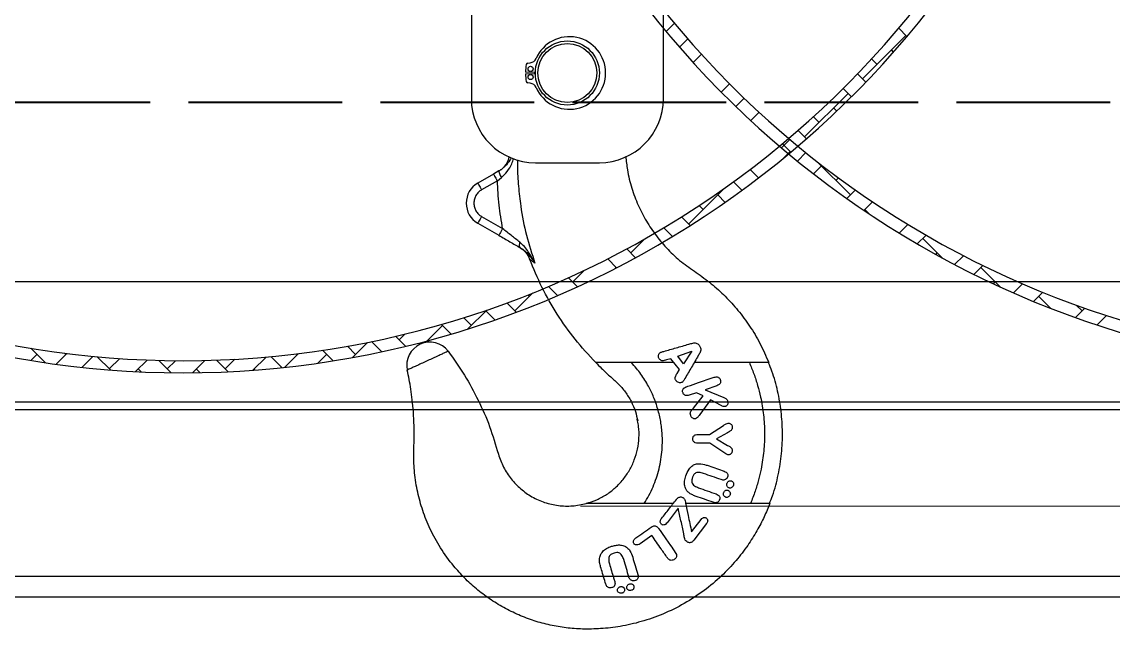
# Model space of a CAD drawing. Header units: centimetres. Extents: x 470464 to 524273, y 49611 to 59074.
# Drawn here: x 504638.88 to 504681.5, y 50523.06 to 50546.76 of the extents above; entities that cross this region are included whole.
import ezdxf

# ---------------------------------------------------------------- set-up
doc = ezdxf.new("R2010")
doc.units = ezdxf.units.CM
doc.header["$MEASUREMENT"] = 0
doc.linetypes.add('1244-MIUM-DD-AR-2000$0$1244_Aselsan_MIUM_2900_Vinç$0$ACAD_ISO02W100', pattern=[15, 12, -3])
doc.layers.add('A-ANNO-REVC-01', color=1, linetype='Continuous', lineweight=15, true_color=0xff0000, plot=False)
doc.layers.add('S-COLS-CONC', color=4, linetype='Continuous', lineweight=40)
doc.layers.add('vinç', color=7, linetype='Continuous')
doc.styles.add('BARIŞ BABUR-3', font='arial.ttf')
doc.dimstyles.new('AAA_A4 BVS STANDART', dxfattribs={"dimscale": 12, "dimtxt": 1.8, "dimasz": 1.6, "dimexe": 0.18, "dimexo": 0.0625, "dimgap": 0.09, "dimtad": 1, "dimtoh": 1, "dimdec": 0, "dimzin": 9, "dimdsep": 46, "dimtxsty": 'BARIŞ BABUR-3', "dimcen": 0.09, "dimclrd": 1, "dimclre": 1, "dimclrt": 2, "dimadec": 0, "dimazin": 0, "dimtfac": 1, "dimtdec": 0, "dimtofl": 0, "dimtmove": 0, "dimatfit": 3, "dimfxl": 1, "dimtolj": 1, "dimtzin": 0, "dimlwd": 9, "dimlwe": 9, "dimarcsym": 0})

# ---------------------------------------------------------------- blocks, each defined once
blk = doc.blocks.new('y65ytr5c4rc44rfe')
at = {"color": 2, "linetype": 'Continuous', "lineweight": 25}
for p, q in [((429232.416, 68842.672), (429232.416, 68837.422)), ((429239.916, 68837.422), (429239.916, 68842.672)), ((429234.627, 68838.808), (429234.719, 68838.82)), ((429234.916, 68838.445), (429234.531, 68838.452)), ((429234.531, 68838.392), (429234.916, 68838.4)), ((429234.901, 68838.399), (429234.901, 68838.446)), ((429234.719, 68838.025), (429234.627, 68838.037)), ((429234.916, 68834.922), (429237.416, 68834.922)), ((429233.282, 68834.478), (429232.666, 68834.122)), ((429233.493, 68834.599), (429233.282, 68834.478)), ((429233.432, 68834.218), (429232.816, 68833.862)), ((429233.432, 68834.218), (429233.589, 68834.338)), ((429232.816, 68832.823), (429233.639, 68832.348)), ((429232.666, 68832.563), (429233.489, 68832.088)), ((429240.213, 68827.274), (429240.042, 68827.223)), ((429240.543, 68826.846), (429240.213, 68827.274)), ((429240.479, 68827.368), (429241.031, 68827.567)), ((429240.702, 68827.078), (429240.479, 68827.368)), ((429241.031, 68827.567), (429240.702, 68827.078)), ((429237.379, 68827.018), (429237.273, 68827.122)), ((429240.452, 68826.695), (429240.543, 68826.846)), ((429241.206, 68825.944), (429240.923, 68825.847)), ((429241.474, 68825.821), (429241.206, 68825.944)), ((429242.009, 68826.219), (429241.543, 68826.059)), ((429241.543, 68826.059), (429242.281, 68825.758)), ((429241.086, 68825.342), (429241.474, 68825.821)), ((429241.758, 68825.662), (429241.341, 68825.09)), ((429242.179, 68825.441), (429241.758, 68825.662)), ((429238.908, 68824.848), (429238.896, 68824.914)), ((429241.719, 68824.317), (429242.264, 68824.672)), ((429241.264, 68824.317), (429241.719, 68824.317)), ((429242.425, 68824.385), (429241.99, 68824.14)), ((429241.724, 68823.971), (429241.264, 68823.971)), ((429242.272, 68823.611), (429241.724, 68823.971)), ((429241.99, 68824.14), (429242.425, 68823.892)), ((429241.624, 68823.113), (429242.287, 68822.882)), ((429240.498, 68821.44), (429240.059, 68820.873)), ((429241.017, 68820.519), (429241.392, 68821.004)), ((429241.604, 68820.84), (429241.101, 68820.19)), ((429239.467, 68820.372), (429239.007, 68820.053))]:
    blk.add_line(p, q, dxfattribs=at)
at = {"color": 2, "linetype": 'Continuous', "lineweight": 25, "flags": 128}
for points in [[(429232.666, 68834.122), (429232.669, 68834.117), (429232.677, 68834.102), (429232.691, 68834.078), (429232.71, 68834.046), (429232.733, 68834.006), (429232.759, 68833.961), (429232.787, 68833.913), (429232.816, 68833.862)], [(429232.816, 68832.823), (429232.787, 68832.772), (429232.759, 68832.723), (429232.733, 68832.678), (429232.71, 68832.639), (429232.691, 68832.607), (429232.677, 68832.583), (429232.669, 68832.568), (429232.666, 68832.563)]]:
    blk.add_lwpolyline(points, dxfattribs=at)
at = {"color": 2, "linetype": 'Continuous', "lineweight": 25}
for centre, radius in [((429236.166, 68838.422), 1.25), ((429236.166, 68838.422), 1.15), ((429234.732, 68838.582), 0.1), ((429234.732, 68838.262), 0.1)]:
    blk.add_circle(centre, radius, dxfattribs=at)
for centre, radius, start, end in [((429236.244, 68838.422), 1.417, 203.6713, 156.3287), ((429236.166, 68838.422), 1.635, 168.4909, 178.9486), ((429234.637, 68838.734), 0.075, 97.5, 168.4909), ((429234.681, 68839.108), 0.29, 277.5, 336.3287), ((429236.166, 68838.422), 1.635, 181.0514, 191.5091), ((429234.637, 68838.111), 0.075, 191.5091, 262.5), ((429234.681, 68837.737), 0.29, 23.6713, 82.5), ((429234.916, 68837.422), 2.5, 180, 270), ((429237.416, 68837.422), 2.5, 270, 0), ((429233.116, 68833.342), 0.9, 120, 240), ((429230.797, 68827.014), 0.902, 37.5914, 191.6654)]:
    blk.add_arc(centre, radius, start, end, dxfattribs=at)
for points, knots in [([(429233.974, 68835.107), (429233.956, 68835.078), (429233.891, 68834.965), (429233.774, 68834.823), (429233.624, 68834.683), (429233.536, 68834.627), (429233.493, 68834.599)], [0, 0, 0, 0, 0.154002, 0.592176, 0.799442, 1, 1, 1, 1]), ([(429233.589, 68834.338), (429233.67, 68834.416), (429233.838, 68834.577), (429233.98, 68834.84), (429234.045, 68835.015), (429234.069, 68835.081)], [0, 0, 0, 0, 0.367668, 0.760497, 1, 1, 1, 1]), ([(429233.889, 68835.154), (429233.884, 68835.132), (429233.87, 68835.066), (429233.827, 68834.967), (429233.769, 68834.861), (429233.708, 68834.776), (429233.665, 68834.726), (429233.648, 68834.71), (429233.645, 68834.707)], [0, 0, 0, 0, 0.093239, 0.2878914, 0.4898476, 0.7070999, 0.9475188, 1, 1, 1, 1]), ([(429234.22, 68835.039), (429234.219, 68834.953), (429234.213, 68834.607), (429234.25, 68834.001), (429234.351, 68833.101), (429234.544, 68832.09), (429234.782, 68831.361), (429234.9, 68830.999)], [0, 0, 0, 0, 0.062637, 0.252155, 0.441285, 0.722661, 1, 1, 1, 1]), ([(429238.45, 68835.158), (429238.466, 68834.984), (429238.504, 68834.569), (429238.668, 68833.933), (429238.917, 68833.264), (429239.24, 68832.638), (429239.632, 68832.056), (429240.09, 68831.524), (429240.611, 68831.038), (429241.205, 68830.634), (429241.795, 68830.209), (429242.339, 68829.713), (429242.843, 68829.162), (429243.298, 68828.547), (429243.708, 68827.868), (429243.922, 68827.375), (429244.031, 68827.122)], [0, 0, 0, 0, 0.052108, 0.124196, 0.194802, 0.26452, 0.333883, 0.403411, 0.473656, 0.545211, 0.617496, 0.690284, 0.764171, 0.839835, 0.918092, 1, 1, 1, 1]), ([(429233.282, 68834.478), (429233.284, 68834.474), (429233.289, 68834.466), (429233.324, 68834.406), (429233.373, 68834.32), (429233.413, 68834.252), (429233.432, 68834.218)], [0, 0, 0, 0, 0.249999, 0.499998, 0.749999, 1, 1, 1, 1]), ([(429233.493, 68834.599), (429233.49, 68834.592), (429233.483, 68834.576), (429233.506, 68834.506), (429233.543, 68834.423), (429233.574, 68834.366), (429233.589, 68834.338)], [0, 0, 0, 0, 0.279659, 0.559316, 0.779657, 1, 1, 1, 1]), ([(429233.493, 68834.599), (429233.537, 68834.626), (429233.592, 68834.66), (429233.636, 68834.7), (429233.645, 68834.708)], [0, 0, 0, 0, 0.806942, 1, 1, 1, 1]), ([(429233.639, 68832.348), (429233.588, 68832.654), (429233.484, 68833.274), (429233.45, 68833.901), (429233.432, 68834.218)], [0, 0, 0, 0, 0.494753, 1, 1, 1, 1]), ([(429232.816, 68833.862), (429232.773, 68833.833), (429232.687, 68833.774), (429232.59, 68833.646), (429232.529, 68833.499), (429232.509, 68833.342), (429232.529, 68833.186), (429232.59, 68833.039), (429232.687, 68832.911), (429232.773, 68832.852), (429232.816, 68832.823)], [0, 0, 0, 0, 0.122833, 0.25, 0.377167, 0.5, 0.622833, 0.75, 0.877167, 1, 1, 1, 1]), ([(429233.639, 68832.348), (429233.619, 68832.314), (429233.58, 68832.245), (429233.531, 68832.16), (429233.496, 68832.1), (429233.491, 68832.092), (429233.489, 68832.088)], [0, 0, 0, 0, 0.250001, 0.500002, 0.750001, 1, 1, 1, 1]), ([(429234.308, 68831.817), (429234.201, 68831.902), (429233.986, 68832.074), (429233.755, 68832.256), (429233.639, 68832.348)], [0, 0, 0, 0, 0.497978, 1, 1, 1, 1]), ([(429233.489, 68832.088), (429233.637, 68832.003), (429233.931, 68831.833), (429234.199, 68831.678), (429234.333, 68831.6)], [0, 0, 0, 0, 0.501323, 1, 1, 1, 1]), ([(429234.308, 68831.817), (429234.301, 68831.792), (429234.288, 68831.742), (429234.288, 68831.678), (429234.301, 68831.627), (429234.323, 68831.609), (429234.333, 68831.6)], [0, 0, 0, 0, 0.2499993, 0.499996, 0.7499931, 1, 1, 1, 1]), ([(429234.3, 68831.62), (429234.385, 68831.56), (429234.554, 68831.441), (429234.645, 68831.254), (429234.691, 68831.161)], [0, 0, 0, 0, 0.5, 1, 1, 1, 1]), ([(429234.9, 68830.999), (429234.82, 68831.153), (429234.7, 68831.381), (429234.494, 68831.65), (429234.37, 68831.762), (429234.308, 68831.817)], [0, 0, 0, 0, 0.512082, 0.759745, 1, 1, 1, 1]), ([(429234.333, 68831.6), (429234.392, 68831.562), (429234.512, 68831.483), (429234.708, 68831.287), (429234.823, 68831.115), (429234.9, 68830.999)], [0, 0, 0, 0, 0.2384906, 0.4850993, 1, 1, 1, 1]), ([(429237.273, 68827.122), (429236.999, 68827.42), (429236.451, 68828.015), (429235.756, 68829.006), (429235.152, 68830.05), (429234.844, 68830.791), (429234.691, 68831.161)], [0, 0, 0, 0, 0.251608, 0.501703, 0.750962, 1, 1, 1, 1]), ([(429234.9, 68830.999), (429234.868, 68831.025), (429234.802, 68831.077), (429234.715, 68831.143), (429234.7, 68831.154), (429234.691, 68831.161)], [0, 0, 0, 0, 0.2433577, 0.4921752, 1, 1, 1, 1]), ([(429239.933, 68827.559), (429240.093, 68827.604), (429240.414, 68827.696), (429240.746, 68827.791), (429240.912, 68827.839)], [0, 0, 0, 0, 0.497935, 1, 1, 1, 1]), ([(429240.912, 68827.839), (429240.962, 68827.855), (429241.041, 68827.88), (429241.149, 68827.894), (429241.228, 68827.874), (429241.281, 68827.837), (429241.306, 68827.807), (429241.315, 68827.796)], [0, 0, 0, 0, 0.361408, 0.56917, 0.736206, 0.903711, 1, 1, 1, 1]), ([(429241.315, 68827.796), (429241.336, 68827.763), (429241.372, 68827.706), (429241.379, 68827.61), (429241.35, 68827.505), (429241.306, 68827.437), (429241.277, 68827.393)], [0, 0, 0, 0, 0.266176, 0.453076, 0.640235, 1, 1, 1, 1]), ([(429231.512, 68827.564), (429231.507, 68827.561), (429231.495, 68827.556), (429231.408, 68827.516), (429231.28, 68827.457), (429231.117, 68827.383), (429230.926, 68827.295), (429230.718, 68827.2), (429230.504, 68827.102), (429230.376, 68827.043), (429230.312, 68827.014)], [0, 0, 0, 0, 0.128776, 0.256649, 0.379426, 0.498154, 0.620711, 0.746392, 0.873112, 1, 1, 1, 1]), ([(429231.512, 68827.564), (429231.729, 68827.258), (429232.164, 68826.648), (429232.697, 68825.658), (429233.155, 68824.631), (429233.405, 68823.732), (429233.656, 68823.033), (429233.958, 68822.574), (429234.332, 68822.183), (429234.776, 68821.871), (429235.276, 68821.65), (429235.812, 68821.527), (429236.367, 68821.508), (429236.726, 68821.584), (429236.905, 68821.622)], [0, 0, 0, 0, 0.126973, 0.253665, 0.380361, 0.507344, 0.569858, 0.631118, 0.691739, 0.752417, 0.813851, 0.875907, 0.938071, 1, 1, 1, 1]), ([(429239.757, 68827.269), (429239.746, 68827.287), (429239.725, 68827.321), (429239.72, 68827.38), (429239.73, 68827.432), (429239.751, 68827.472), (429239.772, 68827.49), (429239.78, 68827.497)], [0, 0, 0, 0, 0.232179, 0.458565, 0.667218, 0.859148, 1, 1, 1, 1]), ([(429240.042, 68827.223), (429240.01, 68827.215), (429239.955, 68827.2), (429239.885, 68827.188), (429239.833, 68827.199), (429239.792, 68827.227), (429239.77, 68827.254), (429239.757, 68827.269)], [0, 0, 0, 0, 0.322741, 0.551414, 0.684659, 0.817355, 1, 1, 1, 1]), ([(429239.78, 68827.497), (429239.794, 68827.506), (429239.821, 68827.524), (429239.873, 68827.541), (429239.911, 68827.552), (429239.933, 68827.559)], [0, 0, 0, 0, 0.293052, 0.586403, 1, 1, 1, 1]), ([(429241.277, 68827.393), (429241.19, 68827.243), (429241.015, 68826.943), (429240.844, 68826.649), (429240.758, 68826.502)], [0, 0, 0, 0, 0.498033, 1, 1, 1, 1]), ([(429230.312, 68827.014), (429230.254, 68826.987), (429230.138, 68826.934), (429230.014, 68826.877), (429229.93, 68826.838), (429229.919, 68826.834), (429229.914, 68826.831)], [0, 0, 0, 0, 0.25273, 0.500714, 0.745609, 1, 1, 1, 1]), ([(429244.071, 68821.622), (429244.001, 68821.449), (429243.854, 68821.086), (429243.568, 68820.539), (429243.205, 68819.963), (429242.747, 68819.369), (429242.182, 68818.773), (429241.507, 68818.206), (429240.739, 68817.704), (429239.914, 68817.297), (429239.073, 68817.003), (429238.257, 68816.819), (429237.489, 68816.728), (429236.78, 68816.715), (429236.12, 68816.76), (429235.489, 68816.869), (429234.87, 68817.037), (429234.262, 68817.266), (429233.676, 68817.554), (429233.123, 68817.896), (429232.609, 68818.284), (429232.144, 68818.711), (429231.665, 68819.238), (429231.207, 68819.87), (429230.804, 68820.603), (429230.511, 68821.332), (429230.306, 68822.069), (429230.189, 68822.807), (429230.154, 68823.537), (429230.187, 68824.12), (429230.182, 68824.542), (429230.174, 68824.803), (429230.164, 68825.012), (429230.145, 68825.298), (429230.111, 68825.653), (429230.055, 68826.075), (429229.991, 68826.461), (429229.939, 68826.709), (429229.914, 68826.831)], [0, 0, 0, 0, 0.024162, 0.050625, 0.079821, 0.112137, 0.147613, 0.18585, 0.225888, 0.266045, 0.304681, 0.340831, 0.374132, 0.404596, 0.432478, 0.459608, 0.48731, 0.515343, 0.543521, 0.57163, 0.599429, 0.626709, 0.653271, 0.691431, 0.727411, 0.761193, 0.792909, 0.82628, 0.85765, 0.887283, 0.901743, 0.912241, 0.921049, 0.928869, 0.949331, 0.967203, 0.983865, 1, 1, 1, 1]), ([(429238.666, 68827.122), (429238.595, 68827.122), (429238.47, 68827.122), (429238.295, 68827.122), (429238.14, 68827.123), (429237.985, 68827.122), (429237.833, 68827.122), (429237.688, 68827.122), (429237.552, 68827.122), (429237.448, 68827.122), (429237.385, 68827.122), (429237.354, 68827.122), (429237.33, 68827.122), (429237.322, 68827.122), (429237.317, 68827.122), (429237.311, 68827.122), (429237.302, 68827.122), (429237.293, 68827.122), (429237.284, 68827.122), (429237.278, 68827.122), (429237.275, 68827.122), (429237.273, 68827.122), (429237.273, 68827.122), (429237.273, 68827.122)], [0, 0, 0, 0, 0.063569, 0.111141, 0.158313, 0.206691, 0.255611, 0.299113, 0.341722, 0.383726, 0.399855, 0.41588, 0.430663, 0.450258, 0.466593, 0.485984, 0.508695, 0.593997, 0.675285, 0.754338, 0.83802, 0.9189, 1, 1, 1, 1]), ([(429237.274, 68827.123), (429237.349, 68827.048), (429237.523, 68826.871), (429237.81, 68826.6), (429238.149, 68826.316), (429238.437, 68825.979), (429238.663, 68825.612), (429238.828, 68825.236), (429238.885, 68824.971), (429238.912, 68824.849)], [0, 0, 0, 0, 0.115601, 0.270073, 0.420724, 0.568075, 0.717696, 0.870092, 1, 1, 1, 1]), ([(429240.33, 68827.122), (429240.044, 68827.122), (429239.561, 68827.122), (429239.028, 68827.122), (429238.753, 68827.122), (429238.666, 68827.122)], [0, 0, 0, 0, 0.498825, 0.841858, 1, 1, 1, 1]), ([(429239.166, 68821.622), (429239.23, 68821.727), (429239.358, 68821.938), (429239.516, 68822.273), (429239.65, 68822.62), (429239.753, 68822.978), (429239.827, 68823.344), (429239.87, 68823.713), (429239.882, 68824.084), (429239.866, 68824.413), (429239.833, 68824.699), (429239.79, 68824.944), (429239.734, 68825.188), (429239.664, 68825.427), (429239.582, 68825.661), (429239.476, 68825.917), (429239.347, 68826.179), (429239.194, 68826.44), (429239.037, 68826.674), (429238.863, 68826.904), (429238.733, 68827.048), (429238.666, 68827.122)], [0, 0, 0, 0, 0.0618368, 0.1249594, 0.18642, 0.2498408, 0.3125977, 0.3748777, 0.4371002, 0.4996888, 0.5407925, 0.5824989, 0.6248132, 0.6675437, 0.7079679, 0.7495756, 0.8074117, 0.8548845, 0.9020331, 0.9496328, 1, 1, 1, 1]), ([(429243.273, 68827.122), (429243.186, 68827.122), (429243.008, 68827.122), (429242.742, 68827.122), (429242.468, 68827.122), (429242.12, 68827.122), (429241.665, 68827.122), (429241.31, 68827.122), (429241.12, 68827.122)], [0, 0, 0, 0, 0.120073, 0.24913, 0.368421, 0.499937, 0.73232, 1, 1, 1, 1]), ([(429244.031, 68827.122), (429244.031, 68827.122), (429244.03, 68827.122), (429244.021, 68827.122), (429244.011, 68827.122), (429244.004, 68827.122), (429243.991, 68827.122), (429243.955, 68827.122), (429243.909, 68827.122), (429243.836, 68827.122), (429243.743, 68827.122), (429243.64, 68827.122), (429243.527, 68827.122), (429243.402, 68827.122), (429243.316, 68827.122), (429243.273, 68827.122)], [0, 0, 0, 0, 0.1371, 0.285135, 0.358829, 0.436885, 0.504576, 0.53737, 0.567451, 0.629463, 0.691247, 0.753118, 0.836336, 0.917464, 1, 1, 1, 1]), ([(429243.273, 68827.122), (429243.333, 68826.977), (429243.456, 68826.685), (429243.602, 68826.234), (429243.737, 68825.699), (429243.837, 68825.08), (429243.871, 68824.493), (429243.863, 68824.022), (429243.838, 68823.67), (429243.796, 68823.318), (429243.731, 68822.945), (429243.636, 68822.537), (429243.502, 68822.086), (429243.38, 68821.782), (429243.317, 68821.622)], [0, 0, 0, 0, 0.0834642, 0.1683545, 0.250992, 0.3757458, 0.5001396, 0.5627745, 0.6255029, 0.6871822, 0.7506497, 0.8263177, 0.908875, 1, 1, 1, 1]), ([(429244.061, 68821.627), (429244.101, 68821.726), (429244.25, 68822.088), (429244.412, 68822.742), (429244.545, 68823.571), (429244.58, 68824.398), (429244.529, 68825.213), (429244.389, 68826.01), (429244.22, 68826.648), (429244.068, 68827.007), (429244.022, 68827.118)], [0, 0, 0, 0, 0.057283, 0.20846, 0.357798, 0.50462, 0.648998, 0.792279, 0.935707, 1, 1, 1, 1]), ([(429240.412, 68826.418), (429240.4, 68826.437), (429240.379, 68826.47), (429240.376, 68826.525), (429240.395, 68826.601), (429240.427, 68826.654), (429240.452, 68826.695)], [0, 0, 0, 0, 0.217747, 0.368646, 0.518771, 1, 1, 1, 1]), ([(429240.657, 68826.362), (429240.643, 68826.354), (429240.61, 68826.335), (429240.548, 68826.335), (429240.482, 68826.352), (429240.438, 68826.387), (429240.418, 68826.411), (429240.412, 68826.418)], [0, 0, 0, 0, 0.172394, 0.419852, 0.674998, 0.90888, 1, 1, 1, 1]), ([(429240.758, 68826.502), (429240.747, 68826.483), (429240.727, 68826.449), (429240.695, 68826.401), (429240.67, 68826.375), (429240.657, 68826.362)], [0, 0, 0, 0, 0.362335, 0.678661, 1, 1, 1, 1]), ([(429240.873, 68826.195), (429241.011, 68826.243), (429241.345, 68826.357), (429241.694, 68826.477), (429241.897, 68826.547)], [0, 0, 0, 0, 0.415409, 1, 1, 1, 1]), ([(429241.897, 68826.547), (429241.926, 68826.555), (429241.972, 68826.568), (429242.039, 68826.562), (429242.088, 68826.537), (429242.122, 68826.5), (429242.133, 68826.472), (429242.138, 68826.459)], [0, 0, 0, 0, 0.302406, 0.494574, 0.688069, 0.85609, 1, 1, 1, 1]), ([(429242.138, 68826.459), (429242.145, 68826.435), (429242.156, 68826.393), (429242.144, 68826.333), (429242.117, 68826.286), (429242.072, 68826.245), (429242.032, 68826.229), (429242.009, 68826.219)], [0, 0, 0, 0, 0.241825, 0.410927, 0.579843, 0.760928, 1, 1, 1, 1]), ([(429240.674, 68825.957), (429240.67, 68825.974), (429240.662, 68826.009), (429240.673, 68826.062), (429240.691, 68826.097), (429240.705, 68826.113), (429240.708, 68826.117)], [0, 0, 0, 0, 0.30195, 0.604706, 0.920994, 1, 1, 1, 1]), ([(429240.923, 68825.847), (429240.893, 68825.839), (429240.844, 68825.826), (429240.774, 68825.839), (429240.725, 68825.869), (429240.691, 68825.912), (429240.68, 68825.943), (429240.674, 68825.957)], [0, 0, 0, 0, 0.30812, 0.501174, 0.695753, 0.863121, 1, 1, 1, 1]), ([(429240.708, 68826.117), (429240.73, 68826.132), (429240.767, 68826.158), (429240.824, 68826.178), (429240.856, 68826.19), (429240.873, 68826.195)], [0, 0, 0, 0, 0.445031, 0.72231, 1, 1, 1, 1]), ([(429242.281, 68825.758), (429242.298, 68825.75), (429242.335, 68825.732), (429242.389, 68825.7), (429242.412, 68825.659), (429242.42, 68825.637), (429242.421, 68825.633)], [0, 0, 0, 0, 0.304133, 0.633213, 0.940034, 1, 1, 1, 1]), ([(429242.421, 68825.633), (429242.428, 68825.609), (429242.44, 68825.567), (429242.43, 68825.504), (429242.406, 68825.459), (429242.374, 68825.426), (429242.351, 68825.416), (429242.34, 68825.412)], [0, 0, 0, 0, 0.2854486, 0.49738, 0.7089696, 0.8685762, 1, 1, 1, 1]), ([(429240.982, 68825.059), (429240.976, 68825.082), (429240.964, 68825.124), (429240.976, 68825.195), (429241.018, 68825.268), (429241.061, 68825.315), (429241.086, 68825.342)], [0, 0, 0, 0, 0.218641, 0.392515, 0.649581, 1, 1, 1, 1]), ([(429241.341, 68825.09), (429241.326, 68825.069), (429241.295, 68825.028), (429241.244, 68824.967), (429241.198, 68824.944), (429241.174, 68824.932)], [0, 0, 0, 0, 0.33215, 0.656301, 1, 1, 1, 1]), ([(429242.34, 68825.412), (429242.321, 68825.408), (429242.276, 68825.4), (429242.222, 68825.42), (429242.189, 68825.436), (429242.179, 68825.441)], [0, 0, 0, 0, 0.345802, 0.798957, 1, 1, 1, 1]), ([(429236.905, 68821.622), (429237.044, 68821.667), (429237.32, 68821.755), (429237.702, 68821.967), (429238.047, 68822.233), (429238.349, 68822.552), (429238.6, 68822.917), (429238.793, 68823.318), (429238.918, 68823.745), (429238.971, 68824.183), (429238.97, 68824.556), (429238.924, 68824.773), (429238.908, 68824.848)], [0, 0, 0, 0, 0.104542, 0.208023, 0.311646, 0.416446, 0.522349, 0.628568, 0.734744, 0.840413, 0.944929, 1, 1, 1, 1]), ([(429241.174, 68824.932), (429241.16, 68824.929), (429241.131, 68824.923), (429241.083, 68824.936), (429241.038, 68824.963), (429241.002, 68825.008), (429240.989, 68825.042), (429240.982, 68825.059)], [0, 0, 0, 0, 0.174043, 0.35956, 0.57742, 0.799463, 1, 1, 1, 1]), ([(429242.264, 68824.672), (429242.282, 68824.682), (429242.316, 68824.704), (429242.374, 68824.736), (429242.424, 68824.758), (429242.456, 68824.76), (429242.463, 68824.76)], [0, 0, 0, 0, 0.278859, 0.557864, 0.907972, 1, 1, 1, 1]), ([(429242.463, 68824.76), (429242.481, 68824.758), (429242.515, 68824.754), (429242.557, 68824.724), (429242.59, 68824.684), (429242.604, 68824.642), (429242.606, 68824.614), (429242.606, 68824.604)], [0, 0, 0, 0, 0.227298, 0.439846, 0.641676, 0.88168, 1, 1, 1, 1]), ([(429241.065, 68824.154), (429241.067, 68824.173), (429241.069, 68824.209), (429241.095, 68824.254), (429241.13, 68824.287), (429241.187, 68824.314), (429241.233, 68824.316), (429241.264, 68824.317)], [0, 0, 0, 0, 0.187029, 0.346254, 0.505392, 0.679271, 1, 1, 1, 1]), ([(429242.606, 68824.604), (429242.605, 68824.582), (429242.603, 68824.545), (429242.579, 68824.492), (429242.516, 68824.443), (429242.462, 68824.409), (429242.425, 68824.385)], [0, 0, 0, 0, 0.222294, 0.365791, 0.558645, 1, 1, 1, 1]), ([(429241.264, 68823.971), (429241.227, 68823.974), (429241.172, 68823.979), (429241.111, 68824.022), (429241.079, 68824.068), (429241.067, 68824.115), (429241.066, 68824.144), (429241.065, 68824.154)], [0, 0, 0, 0, 0.364118, 0.546595, 0.72981, 0.900394, 1, 1, 1, 1]), ([(429242.425, 68823.892), (429242.463, 68823.871), (429242.52, 68823.838), (429242.582, 68823.782), (429242.604, 68823.733), (429242.606, 68823.704), (429242.606, 68823.69)], [0, 0, 0, 0, 0.454302, 0.695994, 0.861617, 1, 1, 1, 1]), ([(429242.467, 68823.521), (429242.446, 68823.524), (429242.403, 68823.529), (429242.34, 68823.567), (429242.297, 68823.595), (429242.272, 68823.611)], [0, 0, 0, 0, 0.294309, 0.577932, 1, 1, 1, 1]), ([(429242.606, 68823.69), (429242.605, 68823.667), (429242.602, 68823.626), (429242.571, 68823.574), (429242.533, 68823.54), (429242.496, 68823.523), (429242.474, 68823.522), (429242.467, 68823.521)], [0, 0, 0, 0, 0.284108, 0.507154, 0.729457, 0.914307, 1, 1, 1, 1]), ([(429240.795, 68822.706), (429240.83, 68822.795), (429240.887, 68822.937), (429241.024, 68823.09), (429241.164, 68823.163), (429241.358, 68823.186), (429241.511, 68823.151), (429241.612, 68823.117), (429241.624, 68823.113)], [0, 0, 0, 0, 0.258314, 0.408333, 0.559358, 0.697685, 0.966115, 1, 1, 1, 1]), ([(429240.779, 68822.217), (429240.761, 68822.277), (429240.726, 68822.399), (429240.751, 68822.571), (429240.783, 68822.671), (429240.795, 68822.706)], [0, 0, 0, 0, 0.381799, 0.780902, 1, 1, 1, 1]), ([(429241.053, 68822.641), (429241.041, 68822.602), (429241.022, 68822.537), (429241.028, 68822.445), (429241.063, 68822.37), (429241.148, 68822.293), (429241.232, 68822.259), (429241.287, 68822.237)], [0, 0, 0, 0, 0.218727, 0.355846, 0.493816, 0.671133, 1, 1, 1, 1]), ([(429241.487, 68822.793), (429241.426, 68822.813), (429241.34, 68822.839), (429241.225, 68822.834), (429241.155, 68822.804), (429241.094, 68822.742), (429241.068, 68822.683), (429241.054, 68822.645), (429241.053, 68822.641)], [0, 0, 0, 0, 0.36457, 0.508779, 0.654785, 0.783292, 0.975245, 1, 1, 1, 1]), ([(429242.171, 68822.555), (429242.056, 68822.595), (429241.825, 68822.676), (429241.6, 68822.754), (429241.487, 68822.793)], [0, 0, 0, 0, 0.497663, 1, 1, 1, 1]), ([(429242.422, 68822.663), (429242.412, 68822.641), (429242.397, 68822.603), (429242.354, 68822.563), (429242.304, 68822.541), (429242.24, 68822.535), (429242.195, 68822.548), (429242.171, 68822.555)], [0, 0, 0, 0, 0.232204, 0.391541, 0.550914, 0.758271, 1, 1, 1, 1]), ([(429242.287, 68822.882), (429242.315, 68822.87), (429242.361, 68822.851), (429242.409, 68822.802), (429242.431, 68822.752), (429242.434, 68822.704), (429242.425, 68822.676), (429242.422, 68822.663)], [0, 0, 0, 0, 0.316709, 0.506945, 0.698377, 0.869815, 1, 1, 1, 1]), ([(429241.196, 68821.901), (429241.151, 68821.918), (429241.061, 68821.952), (429240.935, 68822.02), (429240.836, 68822.11), (429240.796, 68822.185), (429240.779, 68822.217)], [0, 0, 0, 0, 0.263854, 0.528205, 0.794614, 1, 1, 1, 1]), ([(429241.287, 68822.237), (429241.399, 68822.198), (429241.625, 68822.119), (429241.859, 68822.037), (429241.976, 68821.996)], [0, 0, 0, 0, 0.497329, 1, 1, 1, 1]), ([(429242.274, 68822.054), (429242.281, 68822.069), (429242.297, 68822.102), (429242.336, 68822.132), (429242.377, 68822.146), (429242.413, 68822.145), (429242.433, 68822.138), (429242.442, 68822.136)], [0, 0, 0, 0, 0.24755, 0.505651, 0.686425, 0.867194, 1, 1, 1, 1]), ([(429242.476, 68822.232), (429242.46, 68822.24), (429242.429, 68822.255), (429242.403, 68822.298), (429242.39, 68822.344), (429242.391, 68822.386), (429242.399, 68822.412), (429242.402, 68822.421)], [0, 0, 0, 0, 0.235695, 0.447509, 0.644397, 0.873682, 1, 1, 1, 1]), ([(429242.402, 68822.421), (429242.41, 68822.437), (429242.424, 68822.468), (429242.463, 68822.497), (429242.503, 68822.512), (429242.539, 68822.511), (429242.561, 68822.505), (429242.57, 68822.502)], [0, 0, 0, 0, 0.248324, 0.489609, 0.674739, 0.860175, 1, 1, 1, 1]), ([(429242.442, 68822.136), (429242.458, 68822.128), (429242.489, 68822.114), (429242.517, 68822.073), (429242.532, 68822.03), (429242.532, 68821.994), (429242.526, 68821.974), (429242.524, 68821.966)], [0, 0, 0, 0, 0.249504, 0.480806, 0.698925, 0.892242, 1, 1, 1, 1]), ([(429242.652, 68822.334), (429242.643, 68822.312), (429242.626, 68822.275), (429242.584, 68822.24), (429242.543, 68822.224), (429242.506, 68822.223), (429242.485, 68822.23), (429242.476, 68822.232)], [0, 0, 0, 0, 0.31128, 0.527058, 0.704253, 0.881712, 1, 1, 1, 1]), ([(429242.57, 68822.502), (429242.586, 68822.495), (429242.615, 68822.482), (429242.644, 68822.446), (429242.659, 68822.407), (429242.662, 68822.368), (429242.655, 68822.344), (429242.652, 68822.334)], [0, 0, 0, 0, 0.24849, 0.448071, 0.646819, 0.842945, 1, 1, 1, 1]), ([(429239.848, 68821.037), (429239.943, 68821.16), (429240.135, 68821.408), (429240.326, 68821.655), (429240.422, 68821.779)], [0, 0, 0, 0, 0.4992983, 1, 1, 1, 1]), ([(429240.422, 68821.779), (429240.446, 68821.807), (429240.484, 68821.85), (429240.554, 68821.878), (429240.612, 68821.881), (429240.661, 68821.865), (429240.688, 68821.847), (429240.699, 68821.839)], [0, 0, 0, 0, 0.318672, 0.502442, 0.686183, 0.86686, 1, 1, 1, 1]), ([(429240.699, 68821.839), (429240.714, 68821.825), (429240.744, 68821.796), (429240.766, 68821.72), (429240.778, 68821.664), (429240.784, 68821.63)], [0, 0, 0, 0, 0.26737, 0.557208, 1, 1, 1, 1]), ([(429241.862, 68821.669), (429241.75, 68821.708), (429241.525, 68821.786), (429241.306, 68821.863), (429241.196, 68821.901)], [0, 0, 0, 0, 0.497233, 1, 1, 1, 1]), ([(429242.112, 68821.777), (429242.102, 68821.754), (429242.085, 68821.715), (429242.039, 68821.674), (429241.989, 68821.655), (429241.928, 68821.65), (429241.886, 68821.662), (429241.862, 68821.669)], [0, 0, 0, 0, 0.243023, 0.412194, 0.581515, 0.757676, 1, 1, 1, 1]), ([(429241.976, 68821.996), (429242.006, 68821.984), (429242.052, 68821.965), (429242.1, 68821.917), (429242.122, 68821.868), (429242.125, 68821.819), (429242.116, 68821.79), (429242.112, 68821.777)], [0, 0, 0, 0, 0.326912, 0.508609, 0.690983, 0.862624, 1, 1, 1, 1]), ([(429242.348, 68821.866), (429242.332, 68821.874), (429242.302, 68821.889), (429242.275, 68821.93), (429242.262, 68821.974), (429242.263, 68822.017), (429242.271, 68822.043), (429242.274, 68822.054)], [0, 0, 0, 0, 0.230911, 0.443512, 0.636717, 0.84836, 1, 1, 1, 1]), ([(429242.524, 68821.966), (429242.517, 68821.95), (429242.5, 68821.914), (429242.458, 68821.878), (429242.41, 68821.86), (429242.374, 68821.859), (429242.354, 68821.865), (429242.348, 68821.866)], [0, 0, 0, 0, 0.243906, 0.523287, 0.723094, 0.922644, 1, 1, 1, 1]), ([(429239.166, 68821.622), (429239.097, 68821.622), (429238.958, 68821.622), (429238.78, 68821.622), (429238.639, 68821.622), (429238.539, 68821.622), (429238.435, 68821.622), (429238.303, 68821.622), (429238.141, 68821.622), (429237.959, 68821.622), (429237.789, 68821.622), (429237.611, 68821.622), (429237.457, 68821.622), (429237.3, 68821.622), (429237.174, 68821.622), (429237.083, 68821.622), (429237.024, 68821.622), (429236.967, 68821.622), (429236.917, 68821.622), (429236.909, 68821.622), (429236.905, 68821.622)], [0, 0, 0, 0, 0.062416, 0.125282, 0.15508, 0.188031, 0.216245, 0.250909, 0.313267, 0.375757, 0.438479, 0.500513, 0.583923, 0.666222, 0.749883, 0.795796, 0.837257, 0.874987, 0.937179, 1, 1, 1, 1]), ([(429240.301, 68821.622), (429240.257, 68821.622), (429240.171, 68821.622), (429240.049, 68821.622), (429239.935, 68821.622), (429239.83, 68821.622), (429239.708, 68821.622), (429239.588, 68821.622), (429239.454, 68821.622), (429239.319, 68821.622), (429239.215, 68821.622), (429239.166, 68821.622)], [0, 0, 0, 0, 0.1116868, 0.2171717, 0.3166122, 0.4101884, 0.4981766, 0.6497147, 0.7496141, 0.8800688, 1, 1, 1, 1]), ([(429240.712, 68820.443), (429240.676, 68820.611), (429240.603, 68820.949), (429240.533, 68821.275), (429240.498, 68821.44)], [0, 0, 0, 0, 0.497339, 1, 1, 1, 1]), ([(429240.784, 68821.63), (429240.817, 68821.473), (429240.894, 68821.108), (429240.972, 68820.733), (429241.017, 68820.519)], [0, 0, 0, 0, 0.42903, 1, 1, 1, 1]), ([(429243.317, 68821.622), (429243.235, 68821.622), (429243.071, 68821.622), (429242.827, 68821.622), (429242.579, 68821.622), (429242.319, 68821.622), (429242.034, 68821.622), (429241.726, 68821.622), (429241.394, 68821.622), (429241.08, 68821.622), (429240.875, 68821.622), (429240.786, 68821.622)], [0, 0, 0, 0, 0.097306, 0.196555, 0.293266, 0.389909, 0.501068, 0.625745, 0.750017, 0.891626, 1, 1, 1, 1]), ([(429244.071, 68821.622), (429244.066, 68821.622), (429244.06, 68821.623), (429244.024, 68821.622), (429243.976, 68821.622), (429243.861, 68821.622), (429243.755, 68821.623), (429243.64, 68821.622), (429243.51, 68821.623), (429243.385, 68821.622), (429243.317, 68821.622)], [0, 0, 0, 0, 0.248707, 0.32686, 0.497524, 0.623434, 0.748597, 0.77017, 0.874321, 1, 1, 1, 1]), ([(429239.844, 68820.807), (429239.833, 68820.818), (429239.809, 68820.841), (429239.793, 68820.891), (429239.796, 68820.947), (429239.818, 68820.997), (429239.839, 68821.025), (429239.848, 68821.037)], [0, 0, 0, 0, 0.187637, 0.412403, 0.614034, 0.841971, 1, 1, 1, 1]), ([(429240.059, 68820.873), (429240.039, 68820.849), (429240.008, 68820.813), (429239.952, 68820.786), (429239.908, 68820.781), (429239.87, 68820.789), (429239.852, 68820.802), (429239.844, 68820.807)], [0, 0, 0, 0, 0.357358, 0.534073, 0.71123, 0.880772, 1, 1, 1, 1]), ([(429241.392, 68821.004), (429241.408, 68821.023), (429241.434, 68821.052), (429241.484, 68821.076), (429241.527, 68821.08), (429241.566, 68821.07), (429241.586, 68821.056), (429241.594, 68821.05)], [0, 0, 0, 0, 0.314215, 0.501695, 0.689827, 0.869974, 1, 1, 1, 1]), ([(429241.594, 68821.05), (429241.607, 68821.038), (429241.631, 68821.016), (429241.647, 68820.972), (429241.648, 68820.926), (429241.632, 68820.88), (429241.613, 68820.853), (429241.604, 68820.84)], [0, 0, 0, 0, 0.224266, 0.403414, 0.5823, 0.79773, 1, 1, 1, 1]), ([(429238.846, 68820.284), (429238.945, 68820.353), (429239.144, 68820.49), (429239.342, 68820.628), (429239.442, 68820.697)], [0, 0, 0, 0, 0.499235, 1, 1, 1, 1]), ([(429239.442, 68820.697), (429239.466, 68820.712), (429239.507, 68820.738), (429239.572, 68820.753), (429239.629, 68820.744), (429239.685, 68820.708), (429239.715, 68820.669), (429239.732, 68820.647)], [0, 0, 0, 0, 0.233618, 0.392305, 0.551638, 0.746798, 1, 1, 1, 1]), ([(429239.732, 68820.647), (429239.805, 68820.542), (429239.953, 68820.329), (429240.173, 68820.012), (429240.318, 68819.803), (429240.38, 68819.713)], [0, 0, 0, 0, 0.356897, 0.722607, 1, 1, 1, 1]), ([(429240.832, 68820.134), (429240.809, 68820.154), (429240.764, 68820.193), (429240.731, 68820.306), (429240.719, 68820.389), (429240.712, 68820.443)], [0, 0, 0, 0, 0.2568927, 0.518302, 1, 1, 1, 1]), ([(429237.893, 68819.953), (429237.945, 68819.967), (429238.047, 68819.994), (429238.21, 68820.011), (429238.372, 68819.986), (429238.512, 68819.905), (429238.636, 68819.753), (429238.687, 68819.611), (429238.718, 68819.524)], [0, 0, 0, 0, 0.1374, 0.274062, 0.429437, 0.584846, 0.743843, 1, 1, 1, 1]), ([(429238.764, 68820.057), (429238.756, 68820.073), (429238.74, 68820.105), (429238.745, 68820.161), (429238.768, 68820.213), (429238.806, 68820.253), (429238.834, 68820.274), (429238.846, 68820.284)], [0, 0, 0, 0, 0.219052, 0.428227, 0.640301, 0.839393, 1, 1, 1, 1]), ([(429239.007, 68820.053), (429238.979, 68820.036), (429238.937, 68820.01), (429238.87, 68820.002), (429238.819, 68820.012), (429238.783, 68820.033), (429238.768, 68820.051), (429238.764, 68820.057)], [0, 0, 0, 0, 0.3317499, 0.5211157, 0.7102472, 0.9068176, 1, 1, 1, 1]), ([(429240.071, 68819.501), (429239.99, 68819.617), (429239.846, 68819.826), (429239.643, 68820.118), (429239.526, 68820.287), (429239.467, 68820.372)], [0, 0, 0, 0, 0.38386, 0.688957, 1, 1, 1, 1]), ([(429241.101, 68820.19), (429241.078, 68820.163), (429241.044, 68820.124), (429240.981, 68820.093), (429240.931, 68820.088), (429240.879, 68820.102), (429240.849, 68820.122), (429240.832, 68820.134)], [0, 0, 0, 0, 0.330299, 0.492563, 0.655833, 0.805949, 1, 1, 1, 1]), ([(429237.466, 68819.146), (429237.451, 68819.203), (429237.416, 68819.334), (429237.41, 68819.519), (429237.467, 68819.629), (429237.49, 68819.675)], [0, 0, 0, 0, 0.312113, 0.71035, 1, 1, 1, 1]), ([(429237.49, 68819.675), (429237.529, 68819.726), (429237.603, 68819.824), (429237.759, 68819.909), (429237.858, 68819.941), (429237.893, 68819.953)], [0, 0, 0, 0, 0.403965, 0.784357, 1, 1, 1, 1]), ([(429237.994, 68819.689), (429237.949, 68819.673), (429237.881, 68819.648), (429237.814, 68819.582), (429237.78, 68819.508), (429237.774, 68819.401), (429237.795, 68819.317), (429237.807, 68819.269)], [0, 0, 0, 0, 0.249749, 0.376765, 0.503819, 0.718199, 1, 1, 1, 1]), ([(429238.368, 68819.431), (429238.347, 68819.49), (429238.319, 68819.574), (429238.249, 68819.663), (429238.182, 68819.704), (429238.092, 68819.714), (429238.03, 68819.699), (429237.994, 68819.689)], [0, 0, 0, 0, 0.357841, 0.510917, 0.665489, 0.803598, 1, 1, 1, 1]), ([(429240.38, 68819.713), (429240.397, 68819.686), (429240.423, 68819.643), (429240.432, 68819.573), (429240.419, 68819.518), (429240.391, 68819.475), (429240.365, 68819.455), (429240.353, 68819.446)], [0, 0, 0, 0, 0.311193, 0.496333, 0.682267, 0.855708, 1, 1, 1, 1]), ([(429237.667, 68818.476), (429237.639, 68818.569), (429237.583, 68818.758), (429237.515, 68818.983), (429237.477, 68819.11), (429237.466, 68819.146)], [0, 0, 0, 0, 0.410563, 0.833039, 1, 1, 1, 1]), ([(429237.807, 68819.269), (429237.834, 68819.18), (429237.888, 68819.001), (429237.958, 68818.766), (429238.001, 68818.625), (429238.014, 68818.579)], [0, 0, 0, 0, 0.397282, 0.806062, 1, 1, 1, 1]), ([(429238.573, 68818.747), (429238.538, 68818.862), (429238.468, 68819.095), (429238.402, 68819.317), (429238.368, 68819.431)], [0, 0, 0, 0, 0.4897016, 1, 1, 1, 1]), ([(429238.718, 68819.524), (429238.75, 68819.416), (429238.816, 68819.198), (429238.884, 68818.969), (429238.919, 68818.852)], [0, 0, 0, 0, 0.491231, 1, 1, 1, 1]), ([(429240.353, 68819.446), (429240.33, 68819.432), (429240.29, 68819.408), (429240.224, 68819.401), (429240.166, 68819.415), (429240.112, 68819.449), (429240.085, 68819.483), (429240.071, 68819.501)], [0, 0, 0, 0, 0.246785, 0.424896, 0.602929, 0.784443, 1, 1, 1, 1]), ([(429238.814, 68818.613), (429238.788, 68818.607), (429238.743, 68818.597), (429238.68, 68818.61), (429238.634, 68818.64), (429238.595, 68818.686), (429238.581, 68818.725), (429238.573, 68818.747)], [0, 0, 0, 0, 0.255701, 0.430417, 0.605545, 0.779602, 1, 1, 1, 1]), ([(429238.919, 68818.852), (429238.926, 68818.823), (429238.937, 68818.776), (429238.926, 68818.71), (429238.899, 68818.662), (429238.859, 68818.629), (429238.828, 68818.618), (429238.814, 68818.613)], [0, 0, 0, 0, 0.298178, 0.485146, 0.672896, 0.84949, 1, 1, 1, 1]), ([(429237.909, 68818.341), (429237.883, 68818.335), (429237.839, 68818.325), (429237.776, 68818.339), (429237.729, 68818.368), (429237.689, 68818.414), (429237.675, 68818.454), (429237.667, 68818.476)], [0, 0, 0, 0, 0.248205, 0.425236, 0.602507, 0.775976, 1, 1, 1, 1]), ([(429238.014, 68818.579), (429238.021, 68818.552), (429238.032, 68818.506), (429238.022, 68818.441), (429237.996, 68818.393), (429237.956, 68818.358), (429237.924, 68818.346), (429237.909, 68818.341)], [0, 0, 0, 0, 0.288495, 0.473108, 0.658781, 0.832995, 1, 1, 1, 1]), ([(429238.126, 68818.207), (429238.123, 68818.224), (429238.117, 68818.257), (429238.135, 68818.303), (429238.164, 68818.341), (429238.199, 68818.363), (429238.223, 68818.372), (429238.232, 68818.375)], [0, 0, 0, 0, 0.232253, 0.454855, 0.652823, 0.870253, 1, 1, 1, 1]), ([(429238.232, 68818.375), (429238.251, 68818.378), (429238.286, 68818.385), (429238.333, 68818.369), (429238.368, 68818.344), (429238.386, 68818.315), (429238.393, 68818.296), (429238.396, 68818.288)], [0, 0, 0, 0, 0.266351, 0.509232, 0.695774, 0.88255, 1, 1, 1, 1]), ([(429238.396, 68818.288), (429238.399, 68818.272), (429238.405, 68818.239), (429238.388, 68818.191), (429238.362, 68818.154), (429238.332, 68818.133), (429238.314, 68818.127), (429238.308, 68818.125)], [0, 0, 0, 0, 0.245283, 0.485208, 0.720167, 0.91042, 1, 1, 1, 1]), ([(429238.492, 68818.317), (429238.489, 68818.333), (429238.483, 68818.365), (429238.5, 68818.41), (429238.528, 68818.447), (429238.563, 68818.473), (429238.589, 68818.482), (429238.6, 68818.485)], [0, 0, 0, 0, 0.220707, 0.433898, 0.62843, 0.851341, 1, 1, 1, 1]), ([(429238.675, 68818.235), (429238.65, 68818.23), (429238.609, 68818.222), (429238.554, 68818.239), (429238.516, 68818.266), (429238.499, 68818.296), (429238.493, 68818.313), (429238.492, 68818.317)], [0, 0, 0, 0, 0.324701, 0.539688, 0.756134, 0.940081, 1, 1, 1, 1]), ([(429238.6, 68818.485), (429238.618, 68818.488), (429238.653, 68818.495), (429238.7, 68818.478), (429238.735, 68818.453), (429238.753, 68818.424), (429238.759, 68818.405), (429238.762, 68818.398)], [0, 0, 0, 0, 0.267831, 0.512143, 0.699512, 0.887078, 1, 1, 1, 1]), ([(429238.762, 68818.398), (429238.765, 68818.379), (429238.772, 68818.347), (429238.757, 68818.301), (429238.733, 68818.267), (429238.703, 68818.245), (429238.683, 68818.238), (429238.675, 68818.235)], [0, 0, 0, 0, 0.274828, 0.483111, 0.690768, 0.879368, 1, 1, 1, 1]), ([(429238.308, 68818.125), (429238.29, 68818.121), (429238.252, 68818.114), (429238.197, 68818.127), (429238.154, 68818.156), (429238.134, 68818.186), (429238.127, 68818.203), (429238.126, 68818.207)], [0, 0, 0, 0, 0.245256, 0.508546, 0.740582, 0.944035, 1, 1, 1, 1])]:
    blk.add_open_spline(points, degree=3, knots=knots, dxfattribs=at)
blk = doc.blocks.new('*D142')
at = {"layer": 'A-ANNO-REVC-01', "color": 1, "lineweight": 9, "transparency": 16777216}
for p, q in [((417342.265, 68747.912), (417561.041, 68747.912)), ((417559.601, 68329.963), (417559.601, 68735.112)), ((417552.919, 68317.163), (417561.041, 68317.163))]:
    blk.add_line(p, q, dxfattribs=at)
at = {"layer": 'A-ANNO-REVC-01', "color": 1, "transparency": 16777216}
for points in [[(417557.468, 68735.112), (417561.734, 68735.112), (417559.601, 68747.912)], [(417557.468, 68329.963), (417561.734, 68329.963), (417559.601, 68317.163)]]:
    blk.add_solid(points, dxfattribs=at)
at = {"layer": 'Defpoints', "color": 0, "transparency": 16777216}
for p in [(417341.765, 68747.912), (417559.601, 68747.912), (417552.419, 68317.163)]:
    blk.add_point(p, dxfattribs=at)
at = {"layer": 'A-ANNO-REVC-01', "color": 2, "transparency": 16777216, "insert": (417551.431, 68542.782), "char_height": 14.4, "attachment_point": 5, "rotation": 90, "style": 'BARIŞ BABUR-3'}
blk.add_mtext('\\A1;KANCA ALTI: 431', dxfattribs=at)
blk = doc.blocks.new('ghfhjkdjfdkyufgfktuthkgt')
at = {"color": 2, "linetype": 'Continuous', "ltscale": 0.4}
for p, q in [((417345.615, 69046.635), (417345.939, 69046.96)), ((417355.02, 69046.438), (417354.696, 69046.763)), ((417346.135, 69046.024), (417346.46, 69046.348)), ((417353.285, 69044.779), (417354.982, 69046.476)), ((417354.496, 69045.831), (417354.416, 69045.911)), ((417346.668, 69045.426), (417346.992, 69045.75)), ((417353.851, 69045.345), (417353.635, 69045.561)), ((417347.77, 69044.265), (417348.095, 69044.59)), ((417353.41, 69044.654), (417353.086, 69044.978)), ((417351.022, 69042.517), (417352.719, 69044.214)), ((417352.849, 69044.084), (417352.524, 69044.408)), ((417348.34, 69043.703), (417348.665, 69044.028)), ((417348.921, 69043.153), (417349.247, 69043.479)), ((417351.588, 69043.082), (417351.364, 69043.306)), ((417352.276, 69043.526), (417352.153, 69043.648)), ((417351.092, 69042.446), (417350.766, 69042.773)), ((417350.121, 69042.09), (417350.449, 69042.418)), ((417350.482, 69041.925), (417350.155, 69042.253)), ((417350.182, 69041.677), (417350.456, 69041.951)), ((417350.74, 69041.578), (417351.068, 69041.906)), ((417349.225, 69040.92), (417348.895, 69041.25)), ((417351.371, 69041.077), (417351.679, 69041.385)), ((417352.81, 69040.254), (417351.506, 69041.558)), ((417348.577, 69040.436), (417348.246, 69040.767)), ((417352.244, 69040.819), (417352.345, 69040.92)), ((417346.497, 69039.122), (417347.877, 69040.503)), ((417352.67, 69040.114), (417353.003, 69040.447)), ((417347.917, 69039.965), (417347.628, 69040.254)), ((417353.339, 69039.652), (417353.674, 69039.986)), ((417347.062, 69039.688), (417346.909, 69039.841)), ((417353.561, 69039.503), (417353.376, 69039.688)), ((417346.558, 69039.061), (417346.221, 69039.398)), ((417354.716, 69038.766), (417355.054, 69039.104)), ((417345.859, 69038.629), (417345.52, 69038.968)), ((417355.424, 69038.342), (417355.765, 69038.683)), ((417344.234, 69037.991), (417344.779, 69038.537)), ((417356.403, 69037.792), (417355.639, 69038.557)), ((417343.68, 69037.413), (417343.334, 69037.76)), ((417344.42, 69037.805), (417344.076, 69038.149)), ((417356.146, 69037.933), (417356.204, 69037.991)), ((417356.882, 69037.537), (417357.227, 69037.883)), ((417343.631, 69037.388), (417343.668, 69037.425)), ((417357.631, 69037.155), (417357.98, 69037.504)), ((417358.662, 69036.665), (417357.901, 69037.425)), ((417342.157, 69036.674), (417341.805, 69037.026)), ((417341.971, 69036.86), (417342.425, 69037.313)), ((417341.374, 69036.326), (417341.017, 69036.682)), ((417358.395, 69036.788), (417358.467, 69036.86)), ((417359.174, 69036.435), (417359.529, 69036.79)), ((417339.708, 69035.728), (417340.412, 69036.432)), ((417340.274, 69036.294), (417340.215, 69036.353)), ((417359.968, 69036.098), (417360.327, 69036.457)), ((417360.622, 69035.836), (417360.164, 69036.294)), ((417337.874, 69035.026), (417338.609, 69035.761)), ((417338.93, 69035.376), (417338.577, 69035.728)), ((417339.76, 69035.676), (417339.396, 69036.04)), ((417361.603, 69035.47), (417361.97, 69035.837)), ((417361.861, 69035.728), (417361.632, 69035.957)), ((417337.217, 69034.825), (417336.839, 69035.204)), ((417338.011, 69035.163), (417337.709, 69035.465)), ((417362.445, 69035.181), (417362.817, 69035.553)), ((417335.183, 69034.597), (417335.411, 69034.825)), ((417336.28, 69034.562), (417336.88, 69035.163)), ((417333.486, 69034.031), (417333.165, 69034.352)), ((417333.365, 69033.911), (417333.957, 69034.502)), ((417334.511, 69034.137), (417334.114, 69034.534)), ((417335.433, 69034.347), (417335.042, 69034.737)), ((417336.334, 69034.577), (417336.314, 69034.597)), ((417321.361, 69033.711), (417320.798, 69034.274)), ((417320.806, 69033.797), (417321.041, 69034.031)), ((417321.791, 69033.65), (417322.21, 69034.069)), ((417322.172, 69034.031), (417322.123, 69034.081)), ((417322.8, 69033.527), (417323.229, 69033.956)), ((417323.91, 69033.425), (417323.394, 69033.941)), ((417329.476, 69033.416), (417329.99, 69033.929)), ((417330.607, 69033.516), (417330.177, 69033.946)), ((417330.72, 69033.528), (417331.256, 69034.064)), ((417331.223, 69034.031), (417331.198, 69034.057)), ((417332.014, 69033.691), (417332.354, 69034.031)), ((417332.605, 69033.781), (417332.193, 69034.193)), ((417323.869, 69033.466), (417324.274, 69033.87)), ((417324.897, 69033.362), (417325.348, 69033.813)), ((417326.279, 69033.318), (417325.799, 69033.798)), ((417326.132, 69033.466), (417326.454, 69033.787)), ((417327.115, 69033.317), (417327.593, 69033.796)), ((417328.504, 69033.357), (417328.051, 69033.809)), ((417328.395, 69033.466), (417328.771, 69033.842)), ((417325.114, 69033.352), (417325.001, 69033.466)), ((417327.408, 69033.321), (417327.263, 69033.466)), ((417329.569, 69033.423), (417329.526, 69033.466))]:
    blk.add_line(p, q, dxfattribs=at)
at = {"color": 2, "ltscale": 0.4}
for centre, radius, start, end in [((417286.986, 69070.315), 37, 198.9246, 341.0754), ((417286.986, 69070.354), 36.568, 199.2207, 340.7793), ((417326.755, 69070.315), 37, 198.9246, 341.0754), ((417326.755, 69070.354), 36.568, 199.2207, 340.7793), ((417374.045, 69070.315), 37, 198.9246, 341.0754), ((417374.045, 69070.354), 36.568, 199.2207, 340.7793)]:
    blk.add_arc(centre, radius, start, end, dxfattribs=at)
blk = doc.blocks.new('kjjlkhlljklhıjşlkmkjş')
at = {"color": 2, "ltscale": 3}
for p, q in [((417888.659, 69141.163, 0.239), (416888.659, 69141.163, 0.119)), ((417888.659, 69136.463, 0.239), (416888.659, 69136.463, 0.119))]:
    blk.add_line(p, q, dxfattribs=at)
at = {"color": 2}
blk.add_line((417888.659, 69136.163, 0.119), (416888.659, 69136.163, 0.119), dxfattribs=at)
blk = doc.blocks.new('hfgdtnyrmuntyr')
at = {"layer": 'S-COLS-CONC', "color": 2, "linetype": '1244-MIUM-DD-AR-2000$0$1244_Aselsan_MIUM_2900_Vinç$0$ACAD_ISO02W100', "ltscale": 0.5}
blk.add_line((417955.459, 68167.663), (416817.459, 68167.663), dxfattribs=at)
at = {"layer": 'vinç', "color": 2}
for p, q in [((417929.159, 68149.163), (416843.759, 68149.163)), ((417929.377, 68148.363), (416843.54, 68148.363))]:
    blk.add_line(p, q, dxfattribs=at)
blk = doc.blocks.new('lkjşlkjkloıjljikşlklş')
at = {"layer": 'vinç', "color": 2}
blk.add_blockref('hfgdtnyrmuntyr', (0, 666), dxfattribs=at)
blk = doc.blocks.new('DHSETSRDJFDS')
at = {"layer": 'vinç', "color": 2}
for name, p in [('kjjlkhlljklhıjşlkmkjş', (0, -384.5, -0.119)), ('y65ytr5c4rc44rfe', (-11894.409, -73.609)), ('lkjşlkjkloıjljikşlklş', (0, -70)), ('ghfhjkdjfdkyufgfktuthkgt', (0, -280.2))]:
    blk.add_blockref(name, p, dxfattribs=at)
at = {"layer": 'A-ANNO-REVC-01', "color": 6}
dim = blk.add_linear_dim(base=(417559.601, 68747.912), p1=(417552.419, 68317.163), p2=(417341.765, 68747.912), angle=90, text='KANCA ALTI: <>', dimstyle='AAA_A4 BVS STANDART', override={"dimscale": 8}, dxfattribs=at)
dim.commit()
dim.dimension.update_dxf_attribs({"geometry": '*D142', "text_midpoint": (417559.601, 68542.782), "dimtype": 128})

msp = doc.modelspace()

# ---------------------------------------------------------------- block references
at = {"layer": 'vinç', "color": 0}
msp.add_blockref('DHSETSRDJFDS', (87318.426, -18220.054), dxfattribs=at)

doc.saveas('drawing.dxf')
